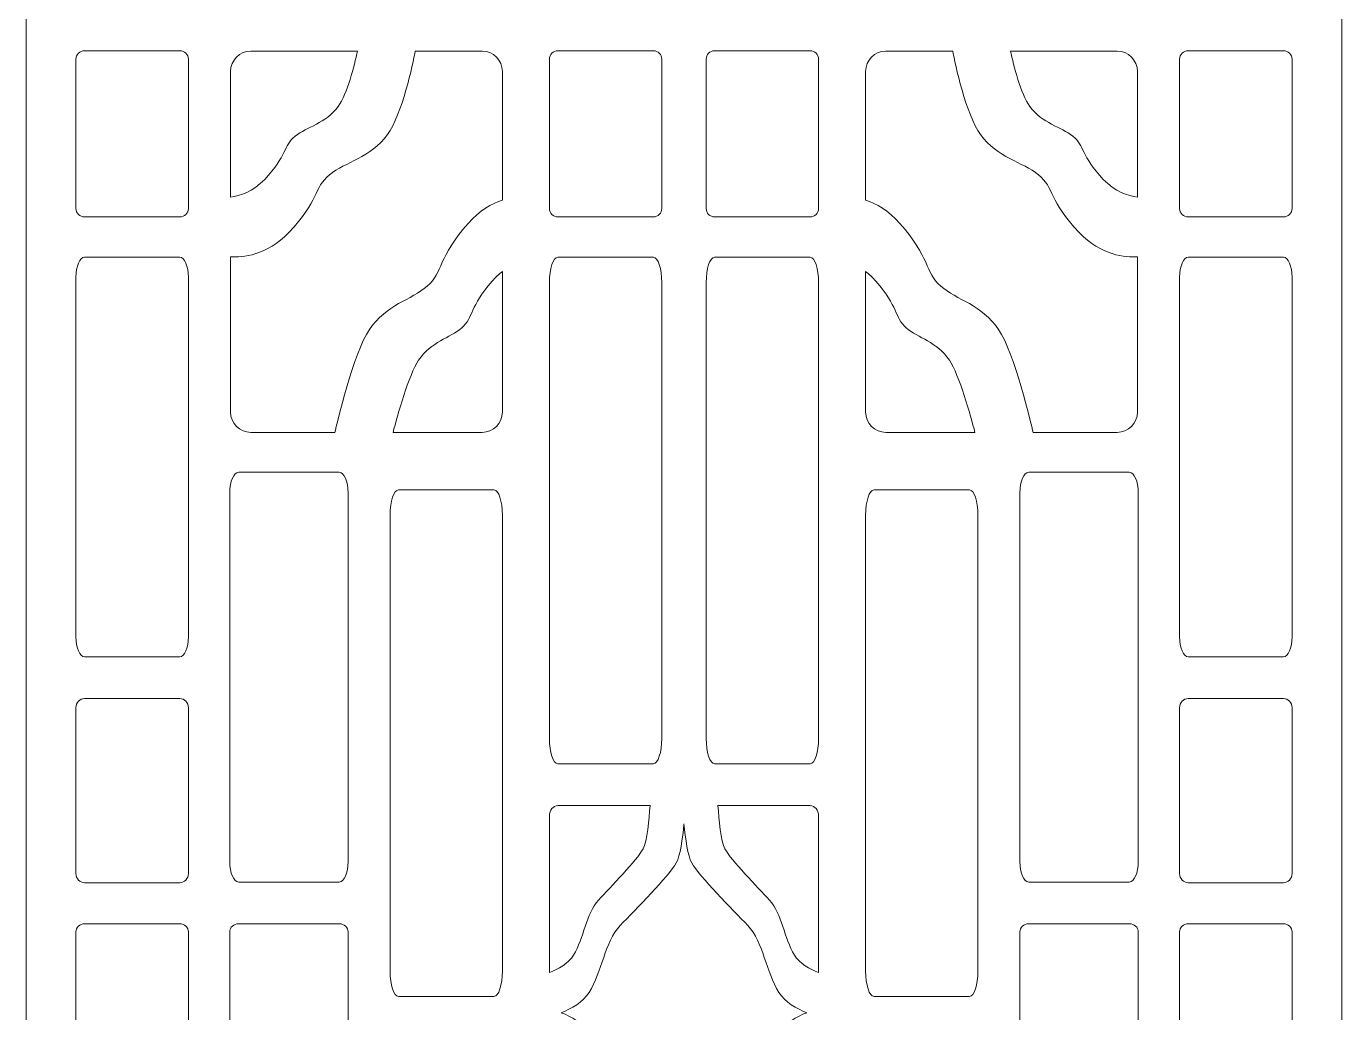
# Model space of a CAD drawing. Header units: centimetres. Extents: x 1.9 to 11.5, y -9.5 to 9.5.
# Drawn here: x 1.854 to 6.338, y -6.054 to -2.692 of the extents above; entities that cross this region are included whole.
import ezdxf

# ---------------------------------------------------------------- set-up
doc = ezdxf.new("R2010")
doc.units = ezdxf.units.CM
doc.header["$MEASUREMENT"] = 0
doc.layers.add('layer 1', color=7, linetype='Continuous')

msp = doc.modelspace()

# ---------------------------------------------------------------- linework, layer by layer
at = {"layer": 'layer 1', "color": 7, "lineweight": 20}
for points, knots in [([(1.85395, -2.77754), (1.85395, -2.77754), (1.85395, 2.76693), (1.85395, 2.76693), (1.85395, 2.76693), (1.85395, 2.76693), (1.85395, 2.76693), (1.85395, 2.76693), (1.85395, 2.76693), (1.85395, 2.76693), (1.85395, 6.05448), (1.85395, 6.05448), (1.85395, 6.05448), (1.85395, 6.05448), (1.85395, 9.5), (1.85395, 9.5), (1.85395, 9.5), (1.85395, 9.5), (4.09581, 9.5), (4.09581, 9.5), (4.09581, 9.5), (4.09581, 9.5), (6.33768, 9.5), (6.33768, 9.5), (6.33768, 9.5), (6.33768, 9.5), (6.33768, 6.05448), (6.33768, 6.05448), (6.33768, 6.05448), (6.33768, 6.05448), (6.33768, 2.76693), (6.33768, 2.76693), (6.33768, 2.76693), (6.33768, 2.76693), (6.33768, 2.76693), (6.33768, 2.76693), (6.33768, 2.76693), (6.33768, 2.76693), (6.33768, -2.77754), (6.33768, -2.77754), (6.33768, -2.77754), (6.33768, -2.77754), (6.33768, -2.77754), (6.33768, -2.77754), (6.33768, -2.77754), (6.33768, -2.77754), (6.33768, -6.05448), (6.33768, -6.05448), (6.33768, -6.05448), (6.33768, -6.05448), (6.33768, -9.5), (6.33768, -9.5), (6.33768, -9.5), (6.33768, -9.5), (4.09581, -9.5), (4.09581, -9.5), (4.09581, -9.5), (4.09581, -9.5), (1.85395, -9.5), (1.85395, -9.5), (1.85395, -9.5), (1.85395, -9.5), (1.85395, -6.05448), (1.85395, -6.05448), (1.85395, -6.05448), (1.85395, -6.05448), (1.85395, -2.77754), (1.85395, -2.77754), (1.85395, -2.77754), (1.85395, -2.77754), (1.85395, -2.77754), (1.85395, -2.77754)], [0, 0, 0, 0, 0.0526316, 0.0526316, 0.0526316, 0.0526316, 0.1052632, 0.1052632, 0.1052632, 0.1052632, 0.1578947, 0.1578947, 0.1578947, 0.1578947, 0.2105263, 0.2105263, 0.2105263, 0.2105263, 0.2631579, 0.2631579, 0.2631579, 0.2631579, 0.3157895, 0.3157895, 0.3157895, 0.3157895, 0.3684211, 0.3684211, 0.3684211, 0.3684211, 0.4210526, 0.4210526, 0.4210526, 0.4210526, 0.4736842, 0.4736842, 0.4736842, 0.4736842, 0.5263158, 0.5263158, 0.5263158, 0.5263158, 0.5789474, 0.5789474, 0.5789474, 0.5789474, 0.6315789, 0.6315789, 0.6315789, 0.6315789, 0.6842105, 0.6842105, 0.6842105, 0.6842105, 0.7368421, 0.7368421, 0.7368421, 0.7368421, 0.7894737, 0.7894737, 0.7894737, 0.7894737, 0.8421053, 0.8421053, 0.8421053, 0.8421053, 0.8947368, 0.8947368, 0.8947368, 0.8947368, 1, 1, 1, 1]), ([(2.02332, -2.80414), (2.02332, -2.80414), (2.02332, -3.31381), (2.02332, -3.31381), (2.02332, -3.31381), (2.02332, -3.32935), (2.03625, -3.34206), (2.05205, -3.34206), (2.05205, -3.34206), (2.05205, -3.34206), (2.37759, -3.34206), (2.37759, -3.34206), (2.37759, -3.34206), (2.39339, -3.34206), (2.40631, -3.32935), (2.40631, -3.31381), (2.40631, -3.31381), (2.40631, -3.31381), (2.40631, -2.80414), (2.40631, -2.80414), (2.40631, -2.80414), (2.40631, -2.78861), (2.39339, -2.7759), (2.37759, -2.7759), (2.37759, -2.7759), (2.37759, -2.7759), (2.05205, -2.7759), (2.05205, -2.7759), (2.05205, -2.7759), (2.03625, -2.7759), (2.02332, -2.78861), (2.02332, -2.80414)], [0, 0, 0, 0, 0.1111111, 0.1111111, 0.1111111, 0.1111111, 0.2222222, 0.2222222, 0.2222222, 0.2222222, 0.3333333, 0.3333333, 0.3333333, 0.3333333, 0.4444444, 0.4444444, 0.4444444, 0.4444444, 0.5555556, 0.5555556, 0.5555556, 0.5555556, 0.6666667, 0.6666667, 0.6666667, 0.6666667, 0.7777778, 0.7777778, 0.7777778, 0.7777778, 1, 1, 1, 1]), ([(2.55007, -2.84627), (2.55007, -2.84627), (2.55007, -3.27455), (2.55007, -3.27455), (2.55007, -3.27455), (2.5825, -3.27054), (2.62612, -3.25628), (2.66645, -3.21414), (2.66645, -3.21414), (2.74353, -3.1336), (2.72908, -3.10043), (2.77003, -3.06727), (2.77003, -3.06727), (2.81098, -3.03411), (2.87361, -3.02463), (2.91696, -2.96541), (2.91696, -2.96541), (2.94831, -2.92259), (2.9721, -2.82654), (2.98287, -2.7766), (2.98287, -2.7766), (2.98287, -2.7766), (2.61958, -2.7766), (2.61958, -2.7766), (2.61958, -2.7766), (2.58135, -2.7766), (2.55007, -2.80795), (2.55007, -2.84627)], [0, 0, 0, 0, 0.125, 0.125, 0.125, 0.125, 0.25, 0.25, 0.25, 0.25, 0.375, 0.375, 0.375, 0.375, 0.5, 0.5, 0.5, 0.5, 0.625, 0.625, 0.625, 0.625, 0.75, 0.75, 0.75, 0.75, 1, 1, 1, 1]), ([(2.55007, -3.47824), (2.55007, -3.47824), (2.55007, -4.00682), (2.55007, -4.00682), (2.55007, -4.00682), (2.55007, -4.04514), (2.58135, -4.07649), (2.61958, -4.07649), (2.61958, -4.07649), (2.61958, -4.07649), (2.90574, -4.07649), (2.90574, -4.07649), (2.90574, -4.07649), (2.91202, -4.04906), (2.9684, -3.8074), (3.02329, -3.72614), (3.02329, -3.72614), (3.08151, -3.63994), (3.16561, -3.62615), (3.22059, -3.57788), (3.22059, -3.57788), (3.27558, -3.52961), (3.25618, -3.48134), (3.35968, -3.36411), (3.35968, -3.36411), (3.39887, -3.31972), (3.44038, -3.2966), (3.47683, -3.28499), (3.47683, -3.28499), (3.47683, -3.28499), (3.47683, -2.84627), (3.47683, -2.84627), (3.47683, -2.84627), (3.47683, -2.80795), (3.44555, -2.7766), (3.40732, -2.7766), (3.40732, -2.7766), (3.40732, -2.7766), (3.17987, -2.7766), (3.17987, -2.7766), (3.17987, -2.7766), (3.17117, -2.82131), (3.13531, -2.99275), (3.08489, -3.06162), (3.08489, -3.06162), (3.02666, -3.14115), (2.94256, -3.15387), (2.88758, -3.19841), (2.88758, -3.19841), (2.83259, -3.24294), (2.852, -3.28748), (2.74849, -3.39564), (2.74849, -3.39564), (2.67371, -3.47377), (2.59051, -3.48051), (2.55007, -3.47824)], [0, 0, 0, 0, 0.0666667, 0.0666667, 0.0666667, 0.0666667, 0.1333333, 0.1333333, 0.1333333, 0.1333333, 0.2, 0.2, 0.2, 0.2, 0.2666667, 0.2666667, 0.2666667, 0.2666667, 0.3333333, 0.3333333, 0.3333333, 0.3333333, 0.4, 0.4, 0.4, 0.4, 0.4666667, 0.4666667, 0.4666667, 0.4666667, 0.5333333, 0.5333333, 0.5333333, 0.5333333, 0.6, 0.6, 0.6, 0.6, 0.6666667, 0.6666667, 0.6666667, 0.6666667, 0.7333333, 0.7333333, 0.7333333, 0.7333333, 0.8, 0.8, 0.8, 0.8, 0.8666667, 0.8666667, 0.8666667, 0.8666667, 1, 1, 1, 1]), ([(3.63717, -2.80414), (3.63717, -2.80414), (3.63717, -3.31381), (3.63717, -3.31381), (3.63717, -3.31381), (3.63717, -3.32935), (3.6501, -3.34206), (3.6659, -3.34206), (3.6659, -3.34206), (3.6659, -3.34206), (3.99144, -3.34206), (3.99144, -3.34206), (3.99144, -3.34206), (4.00724, -3.34206), (4.02016, -3.32935), (4.02016, -3.31381), (4.02016, -3.31381), (4.02016, -3.31381), (4.02016, -2.80414), (4.02016, -2.80414), (4.02016, -2.80414), (4.02016, -2.78861), (4.00724, -2.7759), (3.99144, -2.7759), (3.99144, -2.7759), (3.99144, -2.7759), (3.6659, -2.7759), (3.6659, -2.7759), (3.6659, -2.7759), (3.6501, -2.7759), (3.63717, -2.78861), (3.63717, -2.80414)], [0, 0, 0, 0, 0.1111111, 0.1111111, 0.1111111, 0.1111111, 0.2222222, 0.2222222, 0.2222222, 0.2222222, 0.3333333, 0.3333333, 0.3333333, 0.3333333, 0.4444444, 0.4444444, 0.4444444, 0.4444444, 0.5555556, 0.5555556, 0.5555556, 0.5555556, 0.6666667, 0.6666667, 0.6666667, 0.6666667, 0.7777778, 0.7777778, 0.7777778, 0.7777778, 1, 1, 1, 1]), ([(4.55445, -2.80414), (4.55445, -2.80414), (4.55445, -3.31381), (4.55445, -3.31381), (4.55445, -3.31381), (4.55445, -3.32935), (4.54152, -3.34206), (4.52572, -3.34206), (4.52572, -3.34206), (4.52572, -3.34206), (4.20018, -3.34206), (4.20018, -3.34206), (4.20018, -3.34206), (4.18438, -3.34206), (4.17146, -3.32935), (4.17146, -3.31381), (4.17146, -3.31381), (4.17146, -3.31381), (4.17146, -2.80414), (4.17146, -2.80414), (4.17146, -2.80414), (4.17146, -2.78861), (4.18438, -2.7759), (4.20018, -2.7759), (4.20018, -2.7759), (4.20018, -2.7759), (4.52572, -2.7759), (4.52572, -2.7759), (4.52572, -2.7759), (4.54152, -2.7759), (4.55445, -2.78861), (4.55445, -2.80414)], [0, 0, 0, 0, 0.1111111, 0.1111111, 0.1111111, 0.1111111, 0.2222222, 0.2222222, 0.2222222, 0.2222222, 0.3333333, 0.3333333, 0.3333333, 0.3333333, 0.4444444, 0.4444444, 0.4444444, 0.4444444, 0.5555556, 0.5555556, 0.5555556, 0.5555556, 0.6666667, 0.6666667, 0.6666667, 0.6666667, 0.7777778, 0.7777778, 0.7777778, 0.7777778, 1, 1, 1, 1]), ([(5.64155, -3.47824), (5.64155, -3.47824), (5.64155, -4.00682), (5.64155, -4.00682), (5.64155, -4.00682), (5.64155, -4.04514), (5.61027, -4.07649), (5.57204, -4.07649), (5.57204, -4.07649), (5.57204, -4.07649), (5.28588, -4.07649), (5.28588, -4.07649), (5.28588, -4.07649), (5.2796, -4.04906), (5.22322, -3.8074), (5.16834, -3.72614), (5.16834, -3.72614), (5.11011, -3.63994), (5.02601, -3.62615), (4.97103, -3.57788), (4.97103, -3.57788), (4.91604, -3.52961), (4.93545, -3.48134), (4.83194, -3.36411), (4.83194, -3.36411), (4.79275, -3.31972), (4.75124, -3.2966), (4.71479, -3.28499), (4.71479, -3.28499), (4.71479, -3.28499), (4.71479, -2.84627), (4.71479, -2.84627), (4.71479, -2.84627), (4.71479, -2.80795), (4.74607, -2.7766), (4.7843, -2.7766), (4.7843, -2.7766), (4.7843, -2.7766), (5.01175, -2.7766), (5.01175, -2.7766), (5.01175, -2.7766), (5.02045, -2.82131), (5.05631, -2.99275), (5.10674, -3.06162), (5.10674, -3.06162), (5.16496, -3.14115), (5.24906, -3.15387), (5.30405, -3.19841), (5.30405, -3.19841), (5.35903, -3.24294), (5.33963, -3.28748), (5.44313, -3.39564), (5.44313, -3.39564), (5.51791, -3.47377), (5.60111, -3.48051), (5.64155, -3.47824)], [0, 0, 0, 0, 0.0666667, 0.0666667, 0.0666667, 0.0666667, 0.1333333, 0.1333333, 0.1333333, 0.1333333, 0.2, 0.2, 0.2, 0.2, 0.2666667, 0.2666667, 0.2666667, 0.2666667, 0.3333333, 0.3333333, 0.3333333, 0.3333333, 0.4, 0.4, 0.4, 0.4, 0.4666667, 0.4666667, 0.4666667, 0.4666667, 0.5333333, 0.5333333, 0.5333333, 0.5333333, 0.6, 0.6, 0.6, 0.6, 0.6666667, 0.6666667, 0.6666667, 0.6666667, 0.7333333, 0.7333333, 0.7333333, 0.7333333, 0.8, 0.8, 0.8, 0.8, 0.8666667, 0.8666667, 0.8666667, 0.8666667, 1, 1, 1, 1]), ([(5.64155, -2.84627), (5.64155, -2.84627), (5.64155, -3.27455), (5.64155, -3.27455), (5.64155, -3.27455), (5.60912, -3.27054), (5.5655, -3.25628), (5.52517, -3.21414), (5.52517, -3.21414), (5.44809, -3.1336), (5.46254, -3.10043), (5.42159, -3.06727), (5.42159, -3.06727), (5.38064, -3.03411), (5.31802, -3.02463), (5.27466, -2.96541), (5.27466, -2.96541), (5.24331, -2.92259), (5.21952, -2.82654), (5.20875, -2.7766), (5.20875, -2.7766), (5.20875, -2.7766), (5.57204, -2.7766), (5.57204, -2.7766), (5.57204, -2.7766), (5.61027, -2.7766), (5.64155, -2.80795), (5.64155, -2.84627)], [0, 0, 0, 0, 0.125, 0.125, 0.125, 0.125, 0.25, 0.25, 0.25, 0.25, 0.375, 0.375, 0.375, 0.375, 0.5, 0.5, 0.5, 0.5, 0.625, 0.625, 0.625, 0.625, 0.75, 0.75, 0.75, 0.75, 1, 1, 1, 1]), ([(6.1683, -2.80414), (6.1683, -2.80414), (6.1683, -3.31381), (6.1683, -3.31381), (6.1683, -3.31381), (6.1683, -3.32935), (6.15537, -3.34206), (6.13958, -3.34206), (6.13958, -3.34206), (6.13958, -3.34206), (5.81403, -3.34206), (5.81403, -3.34206), (5.81403, -3.34206), (5.79824, -3.34206), (5.78531, -3.32935), (5.78531, -3.31381), (5.78531, -3.31381), (5.78531, -3.31381), (5.78531, -2.80414), (5.78531, -2.80414), (5.78531, -2.80414), (5.78531, -2.78861), (5.79824, -2.7759), (5.81403, -2.7759), (5.81403, -2.7759), (5.81403, -2.7759), (6.13958, -2.7759), (6.13958, -2.7759), (6.13958, -2.7759), (6.15537, -2.7759), (6.1683, -2.78861), (6.1683, -2.80414)], [0, 0, 0, 0, 0.1111111, 0.1111111, 0.1111111, 0.1111111, 0.2222222, 0.2222222, 0.2222222, 0.2222222, 0.3333333, 0.3333333, 0.3333333, 0.3333333, 0.4444444, 0.4444444, 0.4444444, 0.4444444, 0.5555556, 0.5555556, 0.5555556, 0.5555556, 0.6666667, 0.6666667, 0.6666667, 0.6666667, 0.7777778, 0.7777778, 0.7777778, 0.7777778, 1, 1, 1, 1]), ([(2.02332, -3.54742), (2.02332, -3.54742), (2.02332, -4.77361), (2.02332, -4.77361), (2.02332, -4.77361), (2.02332, -4.81099), (2.03625, -4.84157), (2.05205, -4.84157), (2.05205, -4.84157), (2.05205, -4.84157), (2.37759, -4.84157), (2.37759, -4.84157), (2.37759, -4.84157), (2.39339, -4.84157), (2.40631, -4.81099), (2.40631, -4.77361), (2.40631, -4.77361), (2.40631, -4.77361), (2.40631, -3.54742), (2.40631, -3.54742), (2.40631, -3.54742), (2.40631, -3.51004), (2.39339, -3.47946), (2.37759, -3.47946), (2.37759, -3.47946), (2.37759, -3.47946), (2.05205, -3.47946), (2.05205, -3.47946), (2.05205, -3.47946), (2.03625, -3.47946), (2.02332, -3.51004), (2.02332, -3.54742)], [0, 0, 0, 0, 0.1111111, 0.1111111, 0.1111111, 0.1111111, 0.2222222, 0.2222222, 0.2222222, 0.2222222, 0.3333333, 0.3333333, 0.3333333, 0.3333333, 0.4444444, 0.4444444, 0.4444444, 0.4444444, 0.5555556, 0.5555556, 0.5555556, 0.5555556, 0.6666667, 0.6666667, 0.6666667, 0.6666667, 0.7777778, 0.7777778, 0.7777778, 0.7777778, 1, 1, 1, 1]), ([(3.63717, -3.56559), (3.63717, -3.56559), (3.63717, -5.11968), (3.63717, -5.11968), (3.63717, -5.11968), (3.63717, -5.16705), (3.6501, -5.20581), (3.6659, -5.20581), (3.6659, -5.20581), (3.6659, -5.20581), (3.99144, -5.20581), (3.99144, -5.20581), (3.99144, -5.20581), (4.00724, -5.20581), (4.02016, -5.16705), (4.02016, -5.11968), (4.02016, -5.11968), (4.02016, -5.11968), (4.02016, -3.56559), (4.02016, -3.56559), (4.02016, -3.56559), (4.02016, -3.51822), (4.00724, -3.47946), (3.99144, -3.47946), (3.99144, -3.47946), (3.99144, -3.47946), (3.6659, -3.47946), (3.6659, -3.47946), (3.6659, -3.47946), (3.6501, -3.47946), (3.63717, -3.51822), (3.63717, -3.56559)], [0, 0, 0, 0, 0.1111111, 0.1111111, 0.1111111, 0.1111111, 0.2222222, 0.2222222, 0.2222222, 0.2222222, 0.3333333, 0.3333333, 0.3333333, 0.3333333, 0.4444444, 0.4444444, 0.4444444, 0.4444444, 0.5555556, 0.5555556, 0.5555556, 0.5555556, 0.6666667, 0.6666667, 0.6666667, 0.6666667, 0.7777778, 0.7777778, 0.7777778, 0.7777778, 1, 1, 1, 1]), ([(4.55445, -3.56559), (4.55445, -3.56559), (4.55445, -5.11968), (4.55445, -5.11968), (4.55445, -5.11968), (4.55445, -5.16705), (4.54152, -5.20581), (4.52572, -5.20581), (4.52572, -5.20581), (4.52572, -5.20581), (4.20018, -5.20581), (4.20018, -5.20581), (4.20018, -5.20581), (4.18438, -5.20581), (4.17146, -5.16705), (4.17146, -5.11968), (4.17146, -5.11968), (4.17146, -5.11968), (4.17146, -3.56559), (4.17146, -3.56559), (4.17146, -3.56559), (4.17146, -3.51822), (4.18438, -3.47946), (4.20018, -3.47946), (4.20018, -3.47946), (4.20018, -3.47946), (4.52572, -3.47946), (4.52572, -3.47946), (4.52572, -3.47946), (4.54152, -3.47946), (4.55445, -3.51822), (4.55445, -3.56559)], [0, 0, 0, 0, 0.1111111, 0.1111111, 0.1111111, 0.1111111, 0.2222222, 0.2222222, 0.2222222, 0.2222222, 0.3333333, 0.3333333, 0.3333333, 0.3333333, 0.4444444, 0.4444444, 0.4444444, 0.4444444, 0.5555556, 0.5555556, 0.5555556, 0.5555556, 0.6666667, 0.6666667, 0.6666667, 0.6666667, 0.7777778, 0.7777778, 0.7777778, 0.7777778, 1, 1, 1, 1]), ([(6.1683, -3.54742), (6.1683, -3.54742), (6.1683, -4.77361), (6.1683, -4.77361), (6.1683, -4.77361), (6.1683, -4.81099), (6.15537, -4.84157), (6.13958, -4.84157), (6.13958, -4.84157), (6.13958, -4.84157), (5.81403, -4.84157), (5.81403, -4.84157), (5.81403, -4.84157), (5.79824, -4.84157), (5.78531, -4.81099), (5.78531, -4.77361), (5.78531, -4.77361), (5.78531, -4.77361), (5.78531, -3.54742), (5.78531, -3.54742), (5.78531, -3.54742), (5.78531, -3.51004), (5.79824, -3.47946), (5.81403, -3.47946), (5.81403, -3.47946), (5.81403, -3.47946), (6.13958, -3.47946), (6.13958, -3.47946), (6.13958, -3.47946), (6.15537, -3.47946), (6.1683, -3.51004), (6.1683, -3.54742)], [0, 0, 0, 0, 0.1111111, 0.1111111, 0.1111111, 0.1111111, 0.2222222, 0.2222222, 0.2222222, 0.2222222, 0.3333333, 0.3333333, 0.3333333, 0.3333333, 0.4444444, 0.4444444, 0.4444444, 0.4444444, 0.5555556, 0.5555556, 0.5555556, 0.5555556, 0.6666667, 0.6666667, 0.6666667, 0.6666667, 0.7777778, 0.7777778, 0.7777778, 0.7777778, 1, 1, 1, 1]), ([(3.10417, -4.07649), (3.10417, -4.07649), (3.40732, -4.07649), (3.40732, -4.07649), (3.40732, -4.07649), (3.44555, -4.07649), (3.47683, -4.04514), (3.47683, -4.00682), (3.47683, -4.00682), (3.47683, -4.00682), (3.47683, -3.52858), (3.47683, -3.52858), (3.47683, -3.52858), (3.46508, -3.53715), (3.45327, -3.54775), (3.44172, -3.56083), (3.44172, -3.56083), (3.36464, -3.64812), (3.37909, -3.68407), (3.33814, -3.72002), (3.33814, -3.72002), (3.29719, -3.75596), (3.23457, -3.76623), (3.19121, -3.83042), (3.19121, -3.83042), (3.15713, -3.88088), (3.11895, -4.01949), (3.10417, -4.07649)], [0, 0, 0, 0, 0.125, 0.125, 0.125, 0.125, 0.25, 0.25, 0.25, 0.25, 0.375, 0.375, 0.375, 0.375, 0.5, 0.5, 0.5, 0.5, 0.625, 0.625, 0.625, 0.625, 0.75, 0.75, 0.75, 0.75, 1, 1, 1, 1]), ([(5.08745, -4.07649), (5.08745, -4.07649), (4.7843, -4.07649), (4.7843, -4.07649), (4.7843, -4.07649), (4.74607, -4.07649), (4.71479, -4.04514), (4.71479, -4.00682), (4.71479, -4.00682), (4.71479, -4.00682), (4.71479, -3.52858), (4.71479, -3.52858), (4.71479, -3.52858), (4.72654, -3.53715), (4.73836, -3.54775), (4.7499, -3.56083), (4.7499, -3.56083), (4.82698, -3.64812), (4.81253, -3.68407), (4.85348, -3.72002), (4.85348, -3.72002), (4.89443, -3.75596), (4.95706, -3.76623), (5.00041, -3.83042), (5.00041, -3.83042), (5.0345, -3.88088), (5.07268, -4.01949), (5.08745, -4.07649)], [0, 0, 0, 0, 0.125, 0.125, 0.125, 0.125, 0.25, 0.25, 0.25, 0.25, 0.375, 0.375, 0.375, 0.375, 0.5, 0.5, 0.5, 0.5, 0.625, 0.625, 0.625, 0.625, 0.75, 0.75, 0.75, 0.75, 1, 1, 1, 1]), ([(2.54759, -4.28215), (2.54759, -4.28215), (2.54759, -5.53946), (2.54759, -5.53946), (2.54759, -5.53946), (2.54759, -5.57779), (2.5612, -5.60915), (2.57783, -5.60915), (2.57783, -5.60915), (2.57783, -5.60915), (2.92057, -5.60915), (2.92057, -5.60915), (2.92057, -5.60915), (2.9372, -5.60915), (2.95081, -5.57779), (2.95081, -5.53946), (2.95081, -5.53946), (2.95081, -5.53946), (2.95081, -4.28215), (2.95081, -4.28215), (2.95081, -4.28215), (2.95081, -4.24382), (2.9372, -4.21246), (2.92057, -4.21246), (2.92057, -4.21246), (2.92057, -4.21246), (2.57783, -4.21246), (2.57783, -4.21246), (2.57783, -4.21246), (2.5612, -4.21246), (2.54759, -4.24382), (2.54759, -4.28215)], [0, 0, 0, 0, 0.1111111, 0.1111111, 0.1111111, 0.1111111, 0.2222222, 0.2222222, 0.2222222, 0.2222222, 0.3333333, 0.3333333, 0.3333333, 0.3333333, 0.4444444, 0.4444444, 0.4444444, 0.4444444, 0.5555556, 0.5555556, 0.5555556, 0.5555556, 0.6666667, 0.6666667, 0.6666667, 0.6666667, 0.7777778, 0.7777778, 0.7777778, 0.7777778, 1, 1, 1, 1]), ([(5.64403, -4.28215), (5.64403, -4.28215), (5.64403, -5.53946), (5.64403, -5.53946), (5.64403, -5.53946), (5.64403, -5.57779), (5.63042, -5.60915), (5.61379, -5.60915), (5.61379, -5.60915), (5.61379, -5.60915), (5.27105, -5.60915), (5.27105, -5.60915), (5.27105, -5.60915), (5.25442, -5.60915), (5.24081, -5.57779), (5.24081, -5.53946), (5.24081, -5.53946), (5.24081, -5.53946), (5.24081, -4.28215), (5.24081, -4.28215), (5.24081, -4.28215), (5.24081, -4.24382), (5.25442, -4.21246), (5.27105, -4.21246), (5.27105, -4.21246), (5.27105, -4.21246), (5.61379, -4.21246), (5.61379, -4.21246), (5.61379, -4.21246), (5.63042, -4.21246), (5.64403, -4.24382), (5.64403, -4.28215)], [0, 0, 0, 0, 0.1111111, 0.1111111, 0.1111111, 0.1111111, 0.2222222, 0.2222222, 0.2222222, 0.2222222, 0.3333333, 0.3333333, 0.3333333, 0.3333333, 0.4444444, 0.4444444, 0.4444444, 0.4444444, 0.5555556, 0.5555556, 0.5555556, 0.5555556, 0.6666667, 0.6666667, 0.6666667, 0.6666667, 0.7777778, 0.7777778, 0.7777778, 0.7777778, 1, 1, 1, 1]), ([(3.47683, -4.35853), (3.47683, -4.35853), (3.47683, -5.91261), (3.47683, -5.91261), (3.47683, -5.91261), (3.47683, -5.95998), (3.4639, -5.99874), (3.44811, -5.99874), (3.44811, -5.99874), (3.44811, -5.99874), (3.12257, -5.99874), (3.12257, -5.99874), (3.12257, -5.99874), (3.10677, -5.99874), (3.09384, -5.95998), (3.09384, -5.91261), (3.09384, -5.91261), (3.09384, -5.91261), (3.09384, -4.35853), (3.09384, -4.35853), (3.09384, -4.35853), (3.09384, -4.31115), (3.10677, -4.27239), (3.12257, -4.27239), (3.12257, -4.27239), (3.12257, -4.27239), (3.44811, -4.27239), (3.44811, -4.27239), (3.44811, -4.27239), (3.4639, -4.27239), (3.47683, -4.31115), (3.47683, -4.35853)], [0, 0, 0, 0, 0.1111111, 0.1111111, 0.1111111, 0.1111111, 0.2222222, 0.2222222, 0.2222222, 0.2222222, 0.3333333, 0.3333333, 0.3333333, 0.3333333, 0.4444444, 0.4444444, 0.4444444, 0.4444444, 0.5555556, 0.5555556, 0.5555556, 0.5555556, 0.6666667, 0.6666667, 0.6666667, 0.6666667, 0.7777778, 0.7777778, 0.7777778, 0.7777778, 1, 1, 1, 1]), ([(4.71479, -4.35853), (4.71479, -4.35853), (4.71479, -5.91261), (4.71479, -5.91261), (4.71479, -5.91261), (4.71479, -5.95998), (4.72772, -5.99874), (4.74351, -5.99874), (4.74351, -5.99874), (4.74351, -5.99874), (5.06906, -5.99874), (5.06906, -5.99874), (5.06906, -5.99874), (5.08485, -5.99874), (5.09778, -5.95998), (5.09778, -5.91261), (5.09778, -5.91261), (5.09778, -5.91261), (5.09778, -4.35853), (5.09778, -4.35853), (5.09778, -4.35853), (5.09778, -4.31115), (5.08485, -4.27239), (5.06906, -4.27239), (5.06906, -4.27239), (5.06906, -4.27239), (4.74351, -4.27239), (4.74351, -4.27239), (4.74351, -4.27239), (4.72772, -4.27239), (4.71479, -4.31115), (4.71479, -4.35853)], [0, 0, 0, 0, 0.1111111, 0.1111111, 0.1111111, 0.1111111, 0.2222222, 0.2222222, 0.2222222, 0.2222222, 0.3333333, 0.3333333, 0.3333333, 0.3333333, 0.4444444, 0.4444444, 0.4444444, 0.4444444, 0.5555556, 0.5555556, 0.5555556, 0.5555556, 0.6666667, 0.6666667, 0.6666667, 0.6666667, 0.7777778, 0.7777778, 0.7777778, 0.7777778, 1, 1, 1, 1]), ([(2.02332, -5.01503), (2.02332, -5.01503), (2.02332, -5.58014), (2.02332, -5.58014), (2.02332, -5.58014), (2.02332, -5.59737), (2.03625, -5.61147), (2.05205, -5.61147), (2.05205, -5.61147), (2.05205, -5.61147), (2.37759, -5.61147), (2.37759, -5.61147), (2.37759, -5.61147), (2.39339, -5.61147), (2.40631, -5.59737), (2.40631, -5.58014), (2.40631, -5.58014), (2.40631, -5.58014), (2.40631, -5.01503), (2.40631, -5.01503), (2.40631, -5.01503), (2.40631, -4.9978), (2.39339, -4.98371), (2.37759, -4.98371), (2.37759, -4.98371), (2.37759, -4.98371), (2.05205, -4.98371), (2.05205, -4.98371), (2.05205, -4.98371), (2.03625, -4.98371), (2.02332, -4.9978), (2.02332, -5.01503)], [0, 0, 0, 0, 0.1111111, 0.1111111, 0.1111111, 0.1111111, 0.2222222, 0.2222222, 0.2222222, 0.2222222, 0.3333333, 0.3333333, 0.3333333, 0.3333333, 0.4444444, 0.4444444, 0.4444444, 0.4444444, 0.5555556, 0.5555556, 0.5555556, 0.5555556, 0.6666667, 0.6666667, 0.6666667, 0.6666667, 0.7777778, 0.7777778, 0.7777778, 0.7777778, 1, 1, 1, 1]), ([(6.1683, -5.01503), (6.1683, -5.01503), (6.1683, -5.58014), (6.1683, -5.58014), (6.1683, -5.58014), (6.1683, -5.59737), (6.15537, -5.61147), (6.13958, -5.61147), (6.13958, -5.61147), (6.13958, -5.61147), (5.81403, -5.61147), (5.81403, -5.61147), (5.81403, -5.61147), (5.79824, -5.61147), (5.78531, -5.59737), (5.78531, -5.58014), (5.78531, -5.58014), (5.78531, -5.58014), (5.78531, -5.01503), (5.78531, -5.01503), (5.78531, -5.01503), (5.78531, -4.9978), (5.79824, -4.98371), (5.81403, -4.98371), (5.81403, -4.98371), (5.81403, -4.98371), (6.13958, -4.98371), (6.13958, -4.98371), (6.13958, -4.98371), (6.15537, -4.98371), (6.1683, -4.9978), (6.1683, -5.01503)], [0, 0, 0, 0, 0.1111111, 0.1111111, 0.1111111, 0.1111111, 0.2222222, 0.2222222, 0.2222222, 0.2222222, 0.3333333, 0.3333333, 0.3333333, 0.3333333, 0.4444444, 0.4444444, 0.4444444, 0.4444444, 0.5555556, 0.5555556, 0.5555556, 0.5555556, 0.6666667, 0.6666667, 0.6666667, 0.6666667, 0.7777778, 0.7777778, 0.7777778, 0.7777778, 1, 1, 1, 1]), ([(3.63717, -5.3839), (3.63717, -5.3839), (3.63717, -5.91743), (3.63717, -5.91743), (3.63717, -5.91743), (3.6667, -5.90629), (3.70143, -5.88765), (3.71948, -5.85806), (3.71948, -5.85806), (3.75464, -5.80044), (3.76167, -5.71747), (3.80385, -5.67137), (3.80385, -5.67137), (3.84603, -5.62528), (3.93509, -5.53539), (3.95618, -5.49621), (3.95618, -5.49621), (3.97029, -5.46999), (3.97706, -5.39528), (3.97999, -5.34871), (3.97999, -5.34871), (3.97999, -5.34871), (3.6659, -5.34871), (3.6659, -5.34871), (3.6659, -5.34871), (3.6501, -5.34871), (3.63717, -5.36454), (3.63717, -5.3839)], [0, 0, 0, 0, 0.125, 0.125, 0.125, 0.125, 0.25, 0.25, 0.25, 0.25, 0.375, 0.375, 0.375, 0.375, 0.5, 0.5, 0.5, 0.5, 0.625, 0.625, 0.625, 0.625, 0.75, 0.75, 0.75, 0.75, 1, 1, 1, 1]), ([(4.55445, -5.3839), (4.55445, -5.3839), (4.55445, -5.91743), (4.55445, -5.91743), (4.55445, -5.91743), (4.52492, -5.90629), (4.49019, -5.88765), (4.47214, -5.85806), (4.47214, -5.85806), (4.43699, -5.80044), (4.42996, -5.71747), (4.38777, -5.67137), (4.38777, -5.67137), (4.34559, -5.62528), (4.25654, -5.53539), (4.23544, -5.49621), (4.23544, -5.49621), (4.22133, -5.46999), (4.21456, -5.39528), (4.21163, -5.34871), (4.21163, -5.34871), (4.21163, -5.34871), (4.52572, -5.34871), (4.52572, -5.34871), (4.52572, -5.34871), (4.54152, -5.34871), (4.55445, -5.36454), (4.55445, -5.3839)], [0, 0, 0, 0, 0.125, 0.125, 0.125, 0.125, 0.25, 0.25, 0.25, 0.25, 0.375, 0.375, 0.375, 0.375, 0.5, 0.5, 0.5, 0.5, 0.625, 0.625, 0.625, 0.625, 0.75, 0.75, 0.75, 0.75, 1, 1, 1, 1]), ([(4.09581, -5.41086), (4.09105, -5.46213), (4.08293, -5.51982), (4.06957, -5.54392), (4.06957, -5.54392), (4.04309, -5.59169), (3.93127, -5.70129), (3.8783, -5.75749), (3.8783, -5.75749), (3.82534, -5.8137), (3.81651, -5.91486), (3.77237, -5.98512), (3.77237, -5.98512), (3.75131, -6.01863), (3.71218, -6.04063), (3.677, -6.05448), (3.677, -6.05448), (3.71218, -6.06833), (3.75131, -6.09032), (3.77237, -6.12384), (3.77237, -6.12384), (3.81651, -6.1941), (3.82534, -6.29526), (3.8783, -6.35147), (3.8783, -6.35147), (3.93127, -6.40767), (4.04309, -6.51727), (4.06957, -6.56504), (4.06957, -6.56504), (4.08293, -6.58914), (4.09105, -6.64683), (4.09581, -6.6981), (4.09581, -6.6981), (4.10058, -6.64683), (4.10869, -6.58914), (4.12205, -6.56504), (4.12205, -6.56504), (4.14853, -6.51727), (4.26035, -6.40767), (4.31332, -6.35147), (4.31332, -6.35147), (4.36628, -6.29526), (4.37511, -6.1941), (4.41925, -6.12384), (4.41925, -6.12384), (4.44031, -6.09032), (4.47944, -6.06833), (4.51462, -6.05448), (4.51462, -6.05448), (4.47944, -6.04063), (4.44031, -6.01863), (4.41925, -5.98512), (4.41925, -5.98512), (4.37511, -5.91486), (4.36628, -5.8137), (4.31332, -5.75749), (4.31332, -5.75749), (4.26035, -5.70129), (4.14853, -5.59169), (4.12205, -5.54392), (4.12205, -5.54392), (4.10869, -5.51982), (4.10058, -5.46213), (4.09581, -5.41086)], [0, 0, 0, 0, 0.0588235, 0.0588235, 0.0588235, 0.0588235, 0.1176471, 0.1176471, 0.1176471, 0.1176471, 0.1764706, 0.1764706, 0.1764706, 0.1764706, 0.2352941, 0.2352941, 0.2352941, 0.2352941, 0.2941176, 0.2941176, 0.2941176, 0.2941176, 0.3529412, 0.3529412, 0.3529412, 0.3529412, 0.4117647, 0.4117647, 0.4117647, 0.4117647, 0.4705882, 0.4705882, 0.4705882, 0.4705882, 0.5294118, 0.5294118, 0.5294118, 0.5294118, 0.5882353, 0.5882353, 0.5882353, 0.5882353, 0.6470588, 0.6470588, 0.6470588, 0.6470588, 0.7058824, 0.7058824, 0.7058824, 0.7058824, 0.7647059, 0.7647059, 0.7647059, 0.7647059, 0.8235294, 0.8235294, 0.8235294, 0.8235294, 0.8823529, 0.8823529, 0.8823529, 0.8823529, 1, 1, 1, 1]), ([(2.02332, -6.05448), (2.02332, -6.05448), (2.02332, -6.32995), (2.02332, -6.32995), (2.02332, -6.32995), (2.02332, -6.34523), (2.03625, -6.35773), (2.05205, -6.35773), (2.05205, -6.35773), (2.05205, -6.35773), (2.37759, -6.35773), (2.37759, -6.35773), (2.37759, -6.35773), (2.39339, -6.35773), (2.40631, -6.34523), (2.40631, -6.32995), (2.40631, -6.32995), (2.40631, -6.32995), (2.40631, -6.05448), (2.40631, -6.05448), (2.40631, -6.05448), (2.40631, -6.05448), (2.40631, -5.77901), (2.40631, -5.77901), (2.40631, -5.77901), (2.40631, -5.76373), (2.39339, -5.75123), (2.37759, -5.75123), (2.37759, -5.75123), (2.37759, -5.75123), (2.05205, -5.75123), (2.05205, -5.75123), (2.05205, -5.75123), (2.03625, -5.75123), (2.02332, -5.76373), (2.02332, -5.77901), (2.02332, -5.77901), (2.02332, -5.77901), (2.02332, -6.05448), (2.02332, -6.05448)], [0, 0, 0, 0, 0.0909091, 0.0909091, 0.0909091, 0.0909091, 0.1818182, 0.1818182, 0.1818182, 0.1818182, 0.2727273, 0.2727273, 0.2727273, 0.2727273, 0.3636364, 0.3636364, 0.3636364, 0.3636364, 0.4545455, 0.4545455, 0.4545455, 0.4545455, 0.5454545, 0.5454545, 0.5454545, 0.5454545, 0.6363636, 0.6363636, 0.6363636, 0.6363636, 0.7272727, 0.7272727, 0.7272727, 0.7272727, 0.8181818, 0.8181818, 0.8181818, 0.8181818, 1, 1, 1, 1]), ([(2.54759, -6.05448), (2.54759, -6.05448), (2.54759, -6.32995), (2.54759, -6.32995), (2.54759, -6.32995), (2.54759, -6.34523), (2.5612, -6.35773), (2.57783, -6.35773), (2.57783, -6.35773), (2.57783, -6.35773), (2.92057, -6.35773), (2.92057, -6.35773), (2.92057, -6.35773), (2.9372, -6.35773), (2.95081, -6.34523), (2.95081, -6.32995), (2.95081, -6.32995), (2.95081, -6.32995), (2.95081, -6.05448), (2.95081, -6.05448), (2.95081, -6.05448), (2.95081, -6.05448), (2.95081, -5.77901), (2.95081, -5.77901), (2.95081, -5.77901), (2.95081, -5.76373), (2.9372, -5.75123), (2.92057, -5.75123), (2.92057, -5.75123), (2.92057, -5.75123), (2.57783, -5.75123), (2.57783, -5.75123), (2.57783, -5.75123), (2.5612, -5.75123), (2.54759, -5.76373), (2.54759, -5.77901), (2.54759, -5.77901), (2.54759, -5.77901), (2.54759, -6.05448), (2.54759, -6.05448)], [0, 0, 0, 0, 0.0909091, 0.0909091, 0.0909091, 0.0909091, 0.1818182, 0.1818182, 0.1818182, 0.1818182, 0.2727273, 0.2727273, 0.2727273, 0.2727273, 0.3636364, 0.3636364, 0.3636364, 0.3636364, 0.4545455, 0.4545455, 0.4545455, 0.4545455, 0.5454545, 0.5454545, 0.5454545, 0.5454545, 0.6363636, 0.6363636, 0.6363636, 0.6363636, 0.7272727, 0.7272727, 0.7272727, 0.7272727, 0.8181818, 0.8181818, 0.8181818, 0.8181818, 1, 1, 1, 1]), ([(5.24081, -6.05448), (5.24081, -6.05448), (5.24081, -6.32995), (5.24081, -6.32995), (5.24081, -6.32995), (5.24081, -6.34523), (5.25442, -6.35773), (5.27105, -6.35773), (5.27105, -6.35773), (5.27105, -6.35773), (5.61379, -6.35773), (5.61379, -6.35773), (5.61379, -6.35773), (5.63042, -6.35773), (5.64403, -6.34523), (5.64403, -6.32995), (5.64403, -6.32995), (5.64403, -6.32995), (5.64403, -6.05448), (5.64403, -6.05448), (5.64403, -6.05448), (5.64403, -6.05448), (5.64403, -5.77901), (5.64403, -5.77901), (5.64403, -5.77901), (5.64403, -5.76373), (5.63042, -5.75123), (5.61379, -5.75123), (5.61379, -5.75123), (5.61379, -5.75123), (5.27105, -5.75123), (5.27105, -5.75123), (5.27105, -5.75123), (5.25442, -5.75123), (5.24081, -5.76373), (5.24081, -5.77901), (5.24081, -5.77901), (5.24081, -5.77901), (5.24081, -6.05448), (5.24081, -6.05448)], [0, 0, 0, 0, 0.0909091, 0.0909091, 0.0909091, 0.0909091, 0.1818182, 0.1818182, 0.1818182, 0.1818182, 0.2727273, 0.2727273, 0.2727273, 0.2727273, 0.3636364, 0.3636364, 0.3636364, 0.3636364, 0.4545455, 0.4545455, 0.4545455, 0.4545455, 0.5454545, 0.5454545, 0.5454545, 0.5454545, 0.6363636, 0.6363636, 0.6363636, 0.6363636, 0.7272727, 0.7272727, 0.7272727, 0.7272727, 0.8181818, 0.8181818, 0.8181818, 0.8181818, 1, 1, 1, 1]), ([(5.78531, -6.05448), (5.78531, -6.05448), (5.78531, -6.32995), (5.78531, -6.32995), (5.78531, -6.32995), (5.78531, -6.34523), (5.79824, -6.35773), (5.81403, -6.35773), (5.81403, -6.35773), (5.81403, -6.35773), (6.13958, -6.35773), (6.13958, -6.35773), (6.13958, -6.35773), (6.15537, -6.35773), (6.1683, -6.34523), (6.1683, -6.32995), (6.1683, -6.32995), (6.1683, -6.32995), (6.1683, -6.05448), (6.1683, -6.05448), (6.1683, -6.05448), (6.1683, -6.05448), (6.1683, -5.77901), (6.1683, -5.77901), (6.1683, -5.77901), (6.1683, -5.76373), (6.15537, -5.75123), (6.13958, -5.75123), (6.13958, -5.75123), (6.13958, -5.75123), (5.81403, -5.75123), (5.81403, -5.75123), (5.81403, -5.75123), (5.79824, -5.75123), (5.78531, -5.76373), (5.78531, -5.77901), (5.78531, -5.77901), (5.78531, -5.77901), (5.78531, -6.05448), (5.78531, -6.05448)], [0, 0, 0, 0, 0.0909091, 0.0909091, 0.0909091, 0.0909091, 0.1818182, 0.1818182, 0.1818182, 0.1818182, 0.2727273, 0.2727273, 0.2727273, 0.2727273, 0.3636364, 0.3636364, 0.3636364, 0.3636364, 0.4545455, 0.4545455, 0.4545455, 0.4545455, 0.5454545, 0.5454545, 0.5454545, 0.5454545, 0.6363636, 0.6363636, 0.6363636, 0.6363636, 0.7272727, 0.7272727, 0.7272727, 0.7272727, 0.8181818, 0.8181818, 0.8181818, 0.8181818, 1, 1, 1, 1])]:
    msp.add_open_spline(points, degree=3, knots=knots, dxfattribs=at)

doc.saveas('drawing.dxf')
